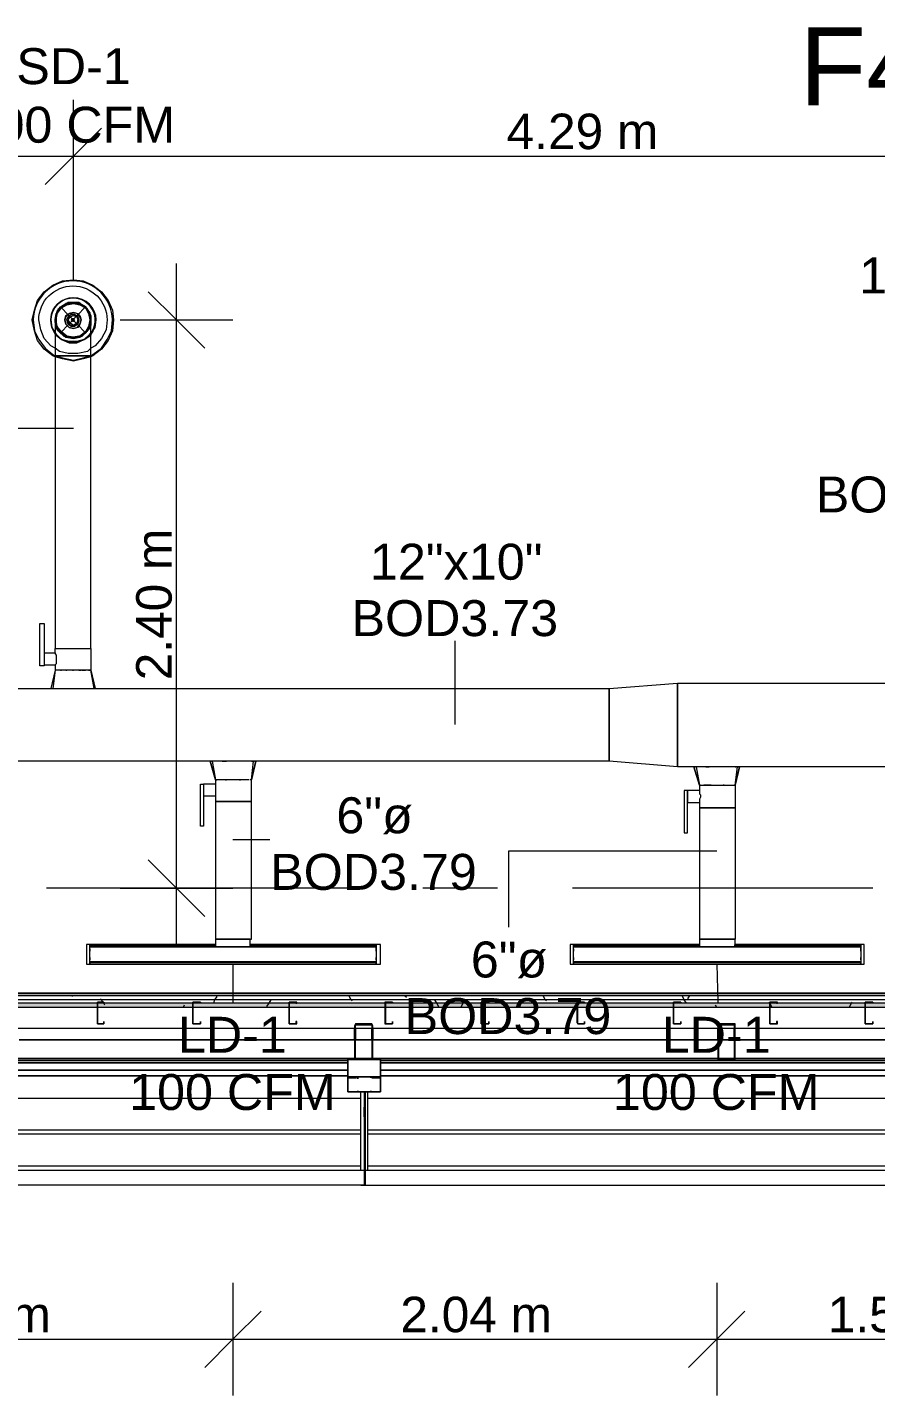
# Model space of a CAD drawing. Header units: metres. Extents: x -2 to 237, y -8 to 52.
# Drawn here: x 41.94 to 45.52, y 7.22 to 13 of the extents above; entities that cross this region are included whole.
import ezdxf

# ---------------------------------------------------------------- set-up
doc = ezdxf.new("R2010")
doc.units = ezdxf.units.M
doc.layers.add('HVAC - Ductos', color=5, linetype='Continuous', lineweight=0)
doc.layers.add('PDF2_Text', color=7, linetype='Continuous', lineweight=0)
doc.layers.add('PDF2_Geometry', color=7, linetype='Continuous', lineweight=0, true_color=0xaaaaaa)
doc.layers.add('PDF2_Solid Fills', color=7, linetype='Continuous', lineweight=0, true_color=0xffffff)
doc.styles.add('PDF Arial-BoldMT-Identity-H', font='arial.ttf')
doc.styles.add('PDF Helvetica', font='')
doc.styles.get('PDF Helvetica').set_extended_font_data('Helvetica')

msp = doc.modelspace()

# ---------------------------------------------------------------- hatches: boundary and pattern name
at = {"layer": 'PDF2_Solid Fills', "lineweight": 0, "transparency": 33554559}
h = msp.add_hatch(color=256, dxfattribs=at)
h.paths.add_polyline_path([(4.4889, 8.8563), (4.4889, 8.8747), (4.2965, 8.8747), (4.2965, 8.8563)])
h.paths.add_polyline_path([(51.1672, 8.8747), (51.1672, 8.8563), (54.0034, 8.8563), (54.0034, 8.8747)])
h.paths.add_polyline_path([(54.0079, 8.8747), (54.0079, 8.8563), (56.033, 8.8563), (56.033, 8.8747)])
h.paths.add_polyline_path([(56.0376, 8.8747), (56.0376, 8.8563), (56.4317, 8.8563), (56.4317, 8.8747)])
h.paths.add_polyline_path([(49.1376, 8.8747), (49.1376, 8.8563), (51.1627, 8.8563), (51.1627, 8.8747)])
h.paths.add_polyline_path([(48.3266, 8.8747), (48.3266, 8.8563), (49.133, 8.8563), (49.133, 8.8747)])
h.paths.add_polyline_path([(46.2969, 8.8747), (46.2969, 8.8563), (48.322, 8.8563), (48.322, 8.8747)])
h.paths.add_polyline_path([(44.2672, 8.8747), (44.2672, 8.8563), (46.2923, 8.8563), (46.2923, 8.8747)])
h.paths.add_polyline_path([(43.4563, 8.8747), (43.4563, 8.8563), (44.2627, 8.8563), (44.2627, 8.8747)])
h.paths.add_polyline_path([(41.4266, 8.8747), (41.4266, 8.8563), (43.4517, 8.8563), (43.4517, 8.8747)])
h.paths.add_polyline_path([(39.3969, 8.8747), (39.3969, 8.8563), (41.422, 8.8563), (41.422, 8.8747)])
h.paths.add_polyline_path([(38.5859, 8.8747), (38.5859, 8.8563), (39.3923, 8.8563), (39.3923, 8.8747)])
h.paths.add_polyline_path([(36.5562, 8.8747), (36.5562, 8.8563), (38.5813, 8.8563), (38.5813, 8.8747)])
h.paths.add_polyline_path([(33.7156, 8.8747), (33.7156, 8.8563), (36.5516, 8.8563), (36.5516, 8.8747)])
h.paths.add_polyline_path([(31.6859, 8.8747), (31.6859, 8.8563), (33.711, 8.8563), (33.711, 8.8747)])
h.paths.add_polyline_path([(28.8453, 8.8747), (28.8453, 8.8563), (31.6813, 8.8563), (31.6813, 8.8747)])
h.paths.add_polyline_path([(26.8155, 8.8747), (26.8155, 8.8563), (28.8407, 8.8563), (28.8407, 8.8747)])
h.paths.add_polyline_path([(26.0046, 8.8747), (26.0046, 8.8563), (26.8109, 8.8563), (26.8109, 8.8747)])
h.paths.add_polyline_path([(23.9749, 8.8747), (23.9749, 8.8563), (26, 8.8563), (26, 8.8747)])
h.paths.add_polyline_path([(21.9452, 8.8747), (21.9452, 8.8563), (23.9703, 8.8563), (23.9703, 8.8747)])
h.paths.add_polyline_path([(21.1343, 8.8747), (21.1343, 8.8563), (21.9406, 8.8563), (21.9406, 8.8747)])
h.paths.add_polyline_path([(19.1046, 8.8747), (19.1046, 8.8563), (21.1297, 8.8563), (21.1297, 8.8747)])
h.paths.add_polyline_path([(17.0748, 8.8747), (17.0748, 8.8563), (19.1, 8.8563), (19.1, 8.8747)])
h.paths.add_polyline_path([(16.2639, 8.8747), (16.2639, 8.8563), (17.0702, 8.8563), (17.0702, 8.8747)])
h.paths.add_polyline_path([(14.2342, 8.8747), (14.2342, 8.8563), (16.2593, 8.8563), (16.2593, 8.8747)])
h.paths.add_polyline_path([(11.3936, 8.8747), (11.3936, 8.8563), (14.2296, 8.8563), (14.2296, 8.8747)])
h.paths.add_polyline_path([(9.3639, 8.8747), (9.3639, 8.8563), (11.389, 8.8563), (11.389, 8.8747)])
h.paths.add_polyline_path([(6.5232, 8.8747), (6.5232, 8.8563), (9.3593, 8.8563), (9.3593, 8.8747)])
h.paths.add_polyline_path([(4.4935, 8.8747), (4.4935, 8.8563), (6.5186, 8.8563), (6.5186, 8.8747)])
h = msp.add_hatch(color=256, dxfattribs=at)
h.paths.add_polyline_path([(43.4013, 8.7785), (43.3967, 8.7785), (43.3967, 8.641), (43.4013, 8.7779)])
h.paths.add_polyline_path([(43.3967, 8.641), (43.328, 8.641), (43.3967, 8.6365)])
h.paths.add_polyline_path([(43.328, 8.7785), (43.3234, 8.7785), (43.3234, 8.6456)])
h.paths.add_polyline_path([(43.3921, 8.7831), (43.3921, 8.7876), (43.3326, 8.7876)])
h.paths.add_polyline_path([(43.3967, 8.7876), (43.4013, 8.7831), (43.4013, 8.7876)])
h = msp.add_hatch(color=256, dxfattribs=at)
h.paths.add_polyline_path([(44.927, 8.7876), (44.9316, 8.7831), (44.9316, 8.7876)])
h.paths.add_polyline_path([(44.9316, 8.7785), (44.927, 8.7785), (44.927, 8.641), (44.8629, 8.641), (44.8629, 8.7785), (44.8583, 8.7785), (44.8583, 8.6365), (44.9316, 8.6365)])
h.paths.add_polyline_path([(44.8629, 8.7831), (44.8629, 8.7876), (44.8583, 8.7876)])
h.paths.add_polyline_path([(44.9224, 8.7831), (44.9224, 8.7876), (44.8674, 8.7876)])

# ---------------------------------------------------------------- linework, layer by layer
at = {"layer": 'HVAC - Ductos', "lineweight": 0}
for points in [[(42.1368, 12.2148), (42.1368, 12.453), (42.1368, 12.6912)], [(42.2558, 12.5721), (42.1368, 12.453), (42.0176, 12.3338)], [(37.184, 12.453), (42.1368, 12.453), (46.668, 12.453)], [(42.1368, 11.9307), (42.1368, 12.4851)], [(42.572, 9.1221), (42.572, 11.9994)], [(42.0589, 11.6053), (42.0497, 11.6099), (42.013, 11.6374), (41.9855, 11.6741), (41.9718, 11.7154), (41.9627, 11.7612), (41.9718, 11.8024), (41.9855, 11.8436), (42.013, 11.8802), (42.0497, 11.9078), (42.0909, 11.9261), (42.1368, 11.9307), (42.178, 11.9261), (42.2192, 11.9078), (42.2558, 11.8802), (42.2834, 11.8436), (42.3017, 11.8024), (42.3063, 11.7612), (42.3017, 11.7154), (42.2834, 11.6741), (42.2558, 11.6374), (42.2192, 11.6099), (42.21, 11.6053)], [(42.4529, 11.8802), (42.572, 11.7612), (42.6912, 11.642)], [(42.0818, 11.8116), (42.1047, 11.8299), (42.1368, 11.8345), (42.1138, 11.8345), (42.0955, 11.8253), (42.0818, 11.8116), (42.0726, 11.7978), (42.0634, 11.7794), (42.0634, 11.7612), (42.0634, 11.7428), (42.0726, 11.7245), (42.0818, 11.7062), (42.068, 11.7199), (42.0634, 11.7382), (42.0589, 11.752), (42.0589, 11.7612), (42.0634, 11.7794), (42.068, 11.7978), (42.0818, 11.8116), (42.0634, 11.7886)], [(42.0818, 11.7062), (42.0634, 11.7291), (42.0589, 11.7612), (42.0634, 11.7886), (42.068, 11.7932), (42.0818, 11.8116), (42.1001, 11.8253), (42.1184, 11.8299), (42.1368, 11.8345), (42.1551, 11.8299), (42.1734, 11.8253), (42.1872, 11.8116), (42.2009, 11.7978), (42.2054, 11.7794), (42.21, 11.7612), (42.2054, 11.7428), (42.2009, 11.7245), (42.1872, 11.7062)], [(42.068, 11.7932), (42.0634, 11.7886), (42.0634, 11.784), (42.0634, 11.7886), (42.068, 11.7932), (42.068, 11.7978), (42.0818, 11.8161), (42.0955, 11.8253), (42.1047, 11.8299), (42.1092, 11.8299), (42.1047, 11.8299)], [(42.068, 11.7886), (42.0818, 11.8116), (42.1047, 11.8253)], [(42.0818, 11.8161), (42.1047, 11.8299), (42.1092, 11.8299), (42.1368, 11.8345), (42.1596, 11.8299), (42.1368, 11.8345), (42.1092, 11.8299)], [(42.1047, 11.8299), (42.1047, 11.8299)], [(42.1092, 11.8299), (42.1138, 11.8345), (42.1368, 11.8345), (42.1551, 11.8345), (42.1642, 11.8299), (42.1734, 11.8253), (42.1872, 11.8161), (42.2009, 11.7978), (42.2054, 11.7932), (42.2054, 11.7886), (42.2054, 11.784), (42.2054, 11.7886), (42.2054, 11.7932)], [(42.1642, 11.8299), (42.1368, 11.8345), (42.1551, 11.8345), (42.1734, 11.8253), (42.1872, 11.8116), (42.2009, 11.7978), (42.21, 11.7794), (42.21, 11.7612), (42.21, 11.752), (42.21, 11.7382), (42.2009, 11.7199), (42.1872, 11.7062), (42.1642, 11.6924)], [(42.1872, 11.8161), (42.1642, 11.8299), (42.1872, 11.8116), (42.2054, 11.7886), (42.2054, 11.7932), (42.1918, 11.8116)], [(42.1642, 11.8299), (42.1642, 11.8299)], [(42.1642, 11.8299), (42.1642, 11.8299)], [(42.1642, 11.8253), (42.1872, 11.8116), (42.2009, 11.7886)], [(42.1734, 11.8253), (42.1734, 11.8253)], [(42.0634, 11.7886), (42.0634, 11.7794), (42.0589, 11.7612), (42.0589, 11.752)], [(42.1092, 11.6878), (42.1047, 11.6878), (42.1047, 11.6924), (42.0818, 11.7062), (42.0955, 11.6924), (42.1138, 11.6878), (42.1368, 11.6832), (42.1551, 11.6878), (42.1734, 11.6924), (42.1872, 11.7062), (42.1734, 11.697), (42.1551, 11.6878), (42.1368, 11.6878), (42.1184, 11.6878), (42.1001, 11.697), (42.0818, 11.7062), (42.1047, 11.6878), (42.1368, 11.6832), (42.1642, 11.6878), (42.1872, 11.7062), (42.1642, 11.6878), (42.1368, 11.6832), (42.1047, 11.6878), (42.0818, 11.7062), (42.0634, 11.7291), (42.0589, 11.7612), (42.0634, 11.784)], [(42.0589, 11.7612), (42.0589, 11.7612)], [(42.0589, 11.7566), (42.0589, 11.752), (42.0589, 11.7336), (42.0589, 11.7062), (42.0589, 11.6696), (42.0589, 11.6283), (42.0589, 11.6099), (42.0634, 11.6099), (42.068, 11.6099), (42.0818, 11.6099), (42.0955, 11.6099), (42.1138, 11.6099), (42.1368, 11.6099), (42.1551, 11.6099), (42.1734, 11.6099), (42.1872, 11.6099), (42.2009, 11.6099), (42.21, 11.6099), (42.21, 11.6512), (42.21, 11.6924), (42.21, 11.7245), (42.21, 11.7474), (42.21, 11.7566)], [(42.068, 11.7336), (42.0634, 11.7612), (42.068, 11.784)], [(42.2054, 11.7886), (42.21, 11.7612), (42.2054, 11.784), (42.21, 11.7612), (42.2054, 11.7336), (42.2054, 11.7291), (42.1872, 11.7062), (42.2054, 11.7291)], [(42.21, 11.752), (42.21, 11.7612), (42.21, 11.7794), (42.2054, 11.7886)], [(42.2054, 11.7886), (42.2054, 11.7886)], [(42.21, 11.7612), (42.2054, 11.7291), (42.21, 11.7612)], [(42.3338, 11.7612), (42.572, 11.7612), (42.8102, 11.7612)], [(42.0818, 11.7108), (42.068, 11.7291), (42.0634, 11.7291), (42.0634, 11.7336)], [(42.1596, 11.6924), (42.1368, 11.6878), (42.1092, 11.6924)], [(42.1688, 11.6924), (42.1642, 11.6878), (42.1596, 11.6878)], [(42.2009, 11.7291), (42.1872, 11.7108)], [(42.2054, 11.7291), (42.2054, 11.7291)], [(42.21, 11.642), (42.1963, 11.6283), (42.1551, 11.6191), (42.1138, 11.6191), (42.0772, 11.6283), (42.0589, 11.642)], [(42.0589, 11.6099), (42.0909, 11.6008), (42.1368, 11.5916), (42.178, 11.6008), (42.21, 11.6099)], [(42.21, 11.6099), (42.2009, 11.6099), (42.1872, 11.6099), (42.1734, 11.6099), (42.1551, 11.6099), (42.1368, 11.6099), (42.1138, 11.6099), (42.0955, 11.6099), (42.0818, 11.6099), (42.068, 11.6099), (42.0634, 11.6099), (42.0589, 11.6099)], [(42.21, 11.6053), (42.178, 11.5962), (42.1368, 11.587), (42.0909, 11.5962), (42.0589, 11.6053)], [(42.1368, 11.303), (41.7748, 11.303)], [(42.013, 10.35), (42.013, 10.3454), (42.013, 10.3408), (42.013, 10.3317), (42.013, 10.3271), (42.013, 10.3225), (42.013, 10.3133), (42.013, 10.3087), (42.013, 10.3042), (42.0589, 10.3042), (42.0589, 10.2813), (42.0497, 10.2034)], [(42.0589, 10.3545), (42.0589, 10.35), (42.0634, 10.3454), (42.0634, 10.3408), (42.0634, 10.3317), (42.0634, 10.3225), (42.0634, 10.3133), (42.0634, 10.3087), (42.0589, 10.3042)], [(43.7495, 10.0522), (43.7495, 10.4049)], [(42.0589, 10.2813), (42.0406, 10.2034), (42.0452, 10.2034), (42.0497, 10.2034), (42.0589, 10.2034)], [(42.0634, 10.2813), (42.0634, 10.2813)], [(42.0818, 10.2813), (42.0863, 10.2813)], [(42.1322, 10.2813), (42.1368, 10.2813)], [(42.1734, 10.2813), (42.1872, 10.2813)], [(42.2009, 10.2813), (42.2054, 10.2813)], [(42.2284, 10.2034), (42.21, 10.2813), (42.2284, 10.2034)], [(42.21, 10.2813), (42.21, 10.2813)], [(42.2238, 10.2034), (42.21, 10.2813)], [(42.0634, 10.2034), (42.0818, 10.2034), (42.0863, 10.2034), (42.0909, 10.2034), (42.1001, 10.2034), (42.1138, 10.2034), (42.1184, 10.2034), (42.123, 10.2034), (42.1459, 10.2034), (42.1505, 10.2034), (42.1551, 10.2034), (42.1688, 10.2034), (42.178, 10.2034), (42.1826, 10.2034), (42.1872, 10.2034), (42.2054, 10.2034)], [(42.21, 10.2034), (42.2192, 10.2034), (42.2238, 10.2034), (42.2284, 10.2034)], [(42.2284, 10.2034), (42.2284, 10.2034)], [(42.2284, 10.2034), (42.2284, 10.2034)], [(44.4001, 10.2034), (44.6887, 10.2263)], [(44.4001, 9.8964), (44.4001, 10.2034)], [(44.6887, 10.2263), (44.6887, 9.8735)], [(42.714, 9.8964), (42.737, 9.8185), (42.714, 9.8964)], [(42.737, 9.8964), (42.7278, 9.8964), (42.7232, 9.8964), (42.737, 9.8185), (42.7416, 9.8185), (42.737, 9.8185)], [(42.7598, 9.8964), (42.7553, 9.8964), (42.7416, 9.8964)], [(42.7644, 9.8964), (42.769, 9.8964), (42.7828, 9.8964)], [(42.824, 9.8964), (42.8011, 9.8964), (42.7965, 9.8964), (42.792, 9.8964), (42.7782, 9.8964), (42.769, 9.8964)], [(42.8881, 9.8185), (42.8973, 9.8964), (42.8836, 9.8964), (42.8653, 9.8964), (42.8607, 9.8964), (42.8561, 9.8964), (42.8423, 9.8964), (42.8332, 9.8964), (42.8286, 9.8964)], [(42.8881, 9.8964), (42.8927, 9.8964)], [(44.6887, 9.8735), (44.4001, 9.8964)], [(44.7667, 9.8735), (44.7804, 9.7956), (44.7804, 9.7727), (44.73, 9.7727), (44.7163, 9.7727), (44.7163, 9.594), (44.73, 9.594), (44.73, 9.7727), (44.73, 9.7681), (44.73, 9.7589), (44.73, 9.7543), (44.73, 9.7498), (44.73, 9.7407), (44.73, 9.7361), (44.73, 9.7315), (44.73, 9.7269), (44.73, 9.7223), (44.7804, 9.7223), (44.7804, 9.6994), (44.7896, 9.6994), (44.7987, 9.6994), (44.8171, 9.6994), (44.8353, 9.6994), (44.8537, 9.6994), (44.8766, 9.6994), (44.895, 9.6994), (44.9087, 9.6994), (44.9224, 9.6994), (44.927, 9.6994), (44.9316, 9.6994), (44.9316, 9.145), (44.927, 9.145), (44.9178, 9.145), (44.9087, 9.145), (44.8904, 9.145), (44.872, 9.145), (44.8537, 9.145), (44.8353, 9.145), (44.8171, 9.145), (44.8033, 9.145), (44.7896, 9.145), (44.785, 9.145), (44.7804, 9.145), (44.7804, 9.1129), (44.785, 9.1129), (44.7896, 9.1129), (44.8033, 9.1129), (44.8171, 9.1129), (44.8353, 9.1129), (44.8537, 9.1129), (44.872, 9.1129), (44.8904, 9.1129), (44.9087, 9.1129), (44.9178, 9.1129), (44.927, 9.1129), (44.9316, 9.1129), (44.9316, 9.145), (44.927, 9.145)], [(44.7804, 9.8735), (44.7712, 9.8735), (44.7667, 9.8735), (44.7621, 9.8735), (44.7575, 9.8735), (44.7621, 9.8735)], [(44.7575, 9.8735), (44.7804, 9.7956), (44.7575, 9.8735)], [(44.8033, 9.8735), (44.7987, 9.8735), (44.785, 9.8735)], [(44.8079, 9.8735), (44.8125, 9.8735), (44.8216, 9.8735)], [(44.8674, 9.8735), (44.8445, 9.8735), (44.8399, 9.8735), (44.8353, 9.8735), (44.8216, 9.8735), (44.8125, 9.8735)], [(44.927, 9.8735), (44.9087, 9.8735), (44.9041, 9.8735), (44.8996, 9.8735), (44.8904, 9.8735), (44.8766, 9.8735), (44.872, 9.8735)], [(44.9316, 9.7956), (44.9408, 9.8735), (44.9316, 9.8735), (44.9362, 9.8735)], [(42.879, 9.8185), (42.8653, 9.8185), (42.8469, 9.8185), (42.8286, 9.8185), (42.8102, 9.8185), (42.792, 9.8185), (42.7736, 9.8185), (42.7553, 9.8185), (42.7461, 9.8185), (42.7416, 9.8185), (42.737, 9.8185), (42.737, 9.8002), (42.6866, 9.8002), (42.6866, 9.7956), (42.6866, 9.791), (42.6866, 9.7865), (42.6866, 9.7819), (42.6866, 9.7727), (42.6866, 9.7681), (42.6866, 9.7589), (42.6866, 9.7543), (42.6866, 9.7498), (42.737, 9.7498), (42.737, 9.7269), (42.7461, 9.7269), (42.7553, 9.7269), (42.7736, 9.7269), (42.792, 9.7269), (42.8102, 9.7269), (42.8286, 9.7269), (42.8469, 9.7269), (42.8653, 9.7269), (42.879, 9.7269), (42.8836, 9.7269), (42.8881, 9.7269), (42.8881, 9.8185), (42.8836, 9.8185)], [(42.737, 9.8002), (42.737, 9.7956), (42.737, 9.791), (42.737, 9.7865), (42.737, 9.7773), (42.737, 9.7681), (42.737, 9.7589), (42.737, 9.7543), (42.737, 9.7498)], [(44.7804, 9.7956), (44.785, 9.7956), (44.7804, 9.7956), (44.785, 9.7956), (44.7896, 9.7956), (44.7987, 9.7956), (44.8171, 9.7956), (44.8353, 9.7956), (44.8537, 9.7956), (44.8766, 9.7956), (44.895, 9.7956), (44.9087, 9.7956), (44.9224, 9.7956), (44.927, 9.7956), (44.9316, 9.7956), (44.9316, 9.6994), (44.927, 9.6994), (44.9224, 9.6994), (44.9087, 9.6994), (44.895, 9.6994), (44.8766, 9.6994), (44.8537, 9.6994), (44.8353, 9.6994), (44.8171, 9.6994), (44.7987, 9.6994), (44.7896, 9.6994), (44.7804, 9.6994), (44.7804, 9.145), (44.7896, 9.145), (44.7987, 9.145), (44.8171, 9.145), (44.8353, 9.145), (44.8537, 9.145), (44.8766, 9.145), (44.895, 9.145), (44.9087, 9.145), (44.9224, 9.145), (44.927, 9.145), (44.9316, 9.145)], [(44.7804, 9.7727), (44.7804, 9.7681), (44.7804, 9.7589), (44.785, 9.7543), (44.785, 9.7452), (44.7804, 9.7361), (44.7804, 9.7269), (44.7804, 9.7223)], [(42.8102, 9.5665), (42.9661, 9.5665)], [(44.8537, 9.5161), (43.974, 9.5161), (43.974, 9.1954)], [(42.4529, 9.4794), (42.572, 9.3604), (42.6912, 9.2412)], [(42.3338, 9.3604), (42.572, 9.3604), (42.8102, 9.3604)], [(42.8836, 9.145), (42.8881, 9.145)], [(42.2054, 9.0992), (42.2054, 9.1221), (42.2054, 9.1175), (42.737, 9.1175)], [(42.737, 9.1221), (42.2054, 9.1221)], [(43.4151, 9.0992), (43.4151, 9.1221), (43.4151, 9.1175), (42.8836, 9.1175)], [(43.4151, 9.1221), (42.8836, 9.1221)], [(44.2489, 9.0992), (44.2489, 9.1221), (44.2489, 9.1175), (44.7804, 9.1175)], [(44.7804, 9.1221), (44.2489, 9.1221)], [(45.4631, 9.0992), (45.4631, 9.1221), (45.4631, 9.1175), (44.927, 9.1175)], [(45.4631, 9.1221), (44.9316, 9.1221)], [(43.4151, 9.0625), (43.4151, 9.0396), (43.4151, 9.0442), (42.2054, 9.0442), (42.2054, 9.0396), (42.2054, 9.0625)], [(42.2054, 9.0396), (43.4151, 9.0396)], [(42.8102, 9.0396), (42.8102, 8.8792)], [(45.4631, 9.0625), (45.4631, 9.0396), (45.4631, 9.0442), (44.2489, 9.0442), (44.2489, 9.0396), (44.2489, 9.0625)], [(44.2489, 9.0396), (45.4631, 9.0396)], [(44.8537, 9.0396), (44.8583, 8.8792)]]:
    msp.add_lwpolyline(points, dxfattribs=at)
for points in [[(42.013, 10.3545), (42.0589, 10.3545), (42.0589, 10.3729), (42.0634, 10.3729), (42.068, 10.3729), (42.0818, 10.3729), (42.0955, 10.3729), (42.1138, 10.3729), (42.1368, 10.3729), (42.1551, 10.3729), (42.1734, 10.3729), (42.1872, 10.3729), (42.2009, 10.3729), (42.21, 10.3729), (42.21, 11.6099), (42.2192, 11.6145), (42.2558, 11.642), (42.2788, 11.6787), (42.2971, 11.7154), (42.3017, 11.7612, 0.986375), (41.9672, 11.7612), (41.9718, 11.7154), (41.9901, 11.6787), (42.0176, 11.642), (42.0497, 11.6145), (42.0589, 11.6099), (42.0589, 10.3729), (42.0634, 10.3729), (42.068, 10.3729), (42.0818, 10.3729), (42.0955, 10.3729), (42.1138, 10.3729), (42.1368, 10.3729), (42.1551, 10.3729), (42.1734, 10.3729), (42.1872, 10.3729), (42.2009, 10.3729), (42.21, 10.3729), (42.21, 10.2813), (42.2054, 10.2813), (42.2009, 10.2813), (42.1872, 10.2813), (42.1734, 10.2813), (42.1551, 10.2813), (42.1368, 10.2813), (42.1138, 10.2813), (42.0955, 10.2813), (42.0818, 10.2813), (42.068, 10.2813), (42.0634, 10.2813), (42.0589, 10.2813), (42.0406, 10.2034), (42.0452, 10.2034)], [(42.0589, 11.642), (42.0406, 11.6512), (42.013, 11.6832), (41.9993, 11.7199), (41.9901, 11.7612, -0.994113), (42.2788, 11.7612), (42.2742, 11.7199), (42.2558, 11.6832), (42.2284, 11.6512), (42.21, 11.642)]]:
    msp.add_lwpolyline(points, format="xyb", dxfattribs=at)
msp.add_lwpolyline([(42.21, 11.7016), (42.2284, 11.7291), (42.233, 11.7612, 0.97067), (42.0406, 11.7612), (42.0452, 11.7291), (42.0589, 11.7062, -1.368423), (42.2284, 11.7612), (42.2238, 11.7291), (42.2146, 11.7108, 1.315273), (42.0406, 11.7612, -1.384382)], format="xyb", close=True, dxfattribs=at)
for points in [[(42.2009, 11.7336), (42.1872, 11.7108), (42.1642, 11.6924), (42.1368, 11.6878), (42.1092, 11.6924), (42.0863, 11.7108), (42.068, 11.7336), (42.0634, 11.7612), (42.068, 11.7886), (42.0863, 11.8116), (42.1092, 11.8253), (42.1368, 11.8299), (42.1642, 11.8253), (42.1872, 11.8116), (42.2009, 11.7886), (42.2054, 11.7612)], [(42.1642, 11.8299), (42.1596, 11.8299)], [(42.0406, 11.7612), (42.0452, 11.7291), (42.0589, 11.7016), (42.0452, 11.7291)], [(42.1047, 11.7749), (42.1001, 11.7612), (42.1047, 11.7794), (42.1184, 11.7886), (42.1368, 11.7932), (42.1551, 11.7886), (42.1642, 11.7794), (42.1688, 11.7612), (42.1642, 11.7749), (42.1505, 11.7886), (42.1368, 11.7932), (42.1184, 11.7886)], [(42.1642, 11.7428), (42.1688, 11.7612), (42.1642, 11.7428), (42.1551, 11.7291), (42.1368, 11.7245), (42.1184, 11.7291), (42.1047, 11.7428), (42.1001, 11.7612), (42.1047, 11.7428), (42.1184, 11.7291), (42.1368, 11.7245), (42.1505, 11.7291)], [(42.1138, 11.7749), (42.1092, 11.7612), (42.1138, 11.7749), (42.1276, 11.784), (42.1414, 11.784), (42.1551, 11.7749), (42.1596, 11.7612), (42.1551, 11.7749), (42.1414, 11.784), (42.1276, 11.784)], [(42.1551, 11.7474), (42.1596, 11.7612), (42.1551, 11.7428), (42.1414, 11.7336), (42.1276, 11.7336), (42.1138, 11.7428), (42.1092, 11.7612), (42.1138, 11.7474), (42.1276, 11.7382), (42.1414, 11.7382)], [(42.1505, 11.7474), (42.1368, 11.7382), (42.123, 11.7474), (42.1138, 11.7612), (42.123, 11.7749), (42.1368, 11.7794), (42.1505, 11.7749), (42.1551, 11.7612)], [(42.1368, 11.7566), (42.1414, 11.7612), (42.1368, 11.7566), (42.1322, 11.7566), (42.1276, 11.7612), (42.1322, 11.7658), (42.1368, 11.7658), (42.1414, 11.7612), (42.1368, 11.7658), (42.1322, 11.7658), (42.1322, 11.7612), (42.1322, 11.7566)], [(42.0634, 11.7016), (42.0863, 11.6787), (42.1184, 11.6696), (42.1505, 11.6696), (42.1826, 11.6787), (42.2054, 11.7016), (42.2146, 11.7108), (42.2054, 11.7016), (42.1826, 11.6787), (42.1505, 11.6696), (42.1184, 11.6696), (42.0863, 11.6787), (42.0634, 11.7016), (42.0589, 11.7062)], [(42.21, 11.697), (42.1826, 11.6787), (42.1505, 11.665), (42.1184, 11.665), (42.0863, 11.6787), (42.0634, 11.697), (42.0589, 11.7016), (42.0634, 11.697), (42.0863, 11.6787), (42.1184, 11.665), (42.1505, 11.665), (42.1826, 11.6787), (42.21, 11.697), (42.21, 11.7016)], [(41.9947, 10.4783), (42.013, 10.4783), (42.013, 10.2996), (41.9947, 10.2996)], [(46.9521, 9.8735), (46.9521, 10.3821), (46.8009, 10.2263), (46.8009, 9.8735), (44.6887, 9.8735), (44.6887, 10.2263), (46.8009, 10.2263), (46.8009, 9.8735)], [(42.1092, 10.2813), (42.1047, 10.2813)], [(42.1688, 10.2813), (42.1642, 10.2813), (42.1596, 10.2813), (42.1642, 10.2813)], [(44.4001, 9.8964), (41.8023, 9.8964), (41.8023, 10.2034), (44.4001, 10.2034)], [(42.7186, 9.8964), (42.714, 9.8964)], [(42.9065, 9.8964), (42.8881, 9.8185), (42.9065, 9.8964), (42.9019, 9.8964)], [(44.9499, 9.8735), (44.9316, 9.7956), (44.9499, 9.8735), (44.9454, 9.8735)], [(42.6866, 9.6215), (42.6728, 9.6215), (42.6728, 9.8002), (42.6866, 9.8002)], [(42.7782, 9.8185), (42.7828, 9.8185)], [(42.8378, 9.8185), (42.8423, 9.8185)], [(44.7987, 9.7956), (44.8262, 9.7956), (44.8308, 9.7956), (44.8262, 9.7956)], [(44.8812, 9.7956), (44.8858, 9.7956)], [(42.8102, 9.1129), (42.8286, 9.1129), (42.8469, 9.1129), (42.8653, 9.1129), (42.8744, 9.1129), (42.8836, 9.1129), (42.8836, 9.145), (42.8744, 9.145), (42.8653, 9.145), (42.8469, 9.145), (42.8286, 9.145), (42.8102, 9.145), (42.792, 9.145), (42.7736, 9.145), (42.7598, 9.145), (42.7461, 9.145), (42.737, 9.145), (42.7461, 9.145), (42.7553, 9.145), (42.7736, 9.145), (42.792, 9.145), (42.8102, 9.145), (42.8286, 9.145), (42.8469, 9.145), (42.8653, 9.145), (42.879, 9.145), (42.8836, 9.145), (42.8881, 9.145), (42.8881, 9.7269), (42.8836, 9.7269), (42.879, 9.7269), (42.8653, 9.7269), (42.8469, 9.7269), (42.8286, 9.7269), (42.8102, 9.7269), (42.792, 9.7269), (42.7736, 9.7269), (42.7553, 9.7269), (42.7461, 9.7269), (42.737, 9.7269), (42.737, 9.145), (42.737, 9.1129), (42.7461, 9.1129), (42.7598, 9.1129), (42.7736, 9.1129), (42.792, 9.1129)], [(42.1918, 9.0396), (42.2054, 9.0396), (42.2054, 9.1221), (42.1918, 9.1221)], [(42.2054, 9.1129), (43.4151, 9.1129), (42.2054, 9.1129), (43.4151, 9.1129), (43.4151, 9.0488), (42.2054, 9.0488)], [(42.2054, 9.1038), (42.2054, 9.0992), (42.2054, 9.0946), (42.2054, 9.0992)], [(43.4334, 9.0396), (43.4334, 9.1221), (43.4151, 9.1221), (43.4151, 9.0396)], [(43.4151, 9.0946), (43.4151, 9.0992), (43.4151, 9.1038), (43.4151, 9.0992)], [(44.2352, 9.0396), (44.2489, 9.0396), (44.2489, 9.1221), (44.2352, 9.1221)], [(44.2489, 9.1129), (45.4631, 9.1129), (44.2489, 9.1129), (45.4631, 9.1129), (45.4631, 9.0488), (44.2489, 9.0488)], [(44.2489, 9.1038), (44.2489, 9.0992), (44.2489, 9.0946), (44.2489, 9.0992)], [(45.4768, 9.0396), (45.4768, 9.1221), (45.4631, 9.1221), (45.4631, 9.0396)], [(45.4631, 9.0946), (45.4631, 9.0992), (45.4631, 9.1038), (45.4631, 9.0992)], [(42.2054, 9.0671), (42.2054, 9.0625), (42.2054, 9.058), (42.2054, 9.0625)], [(43.4151, 9.058), (43.4151, 9.0625), (43.4151, 9.0671), (43.4151, 9.0625)], [(44.2489, 9.0671), (44.2489, 9.0625), (44.2489, 9.058), (44.2489, 9.0625)], [(45.4631, 9.058), (45.4631, 9.0625), (45.4631, 9.0671), (45.4631, 9.0625)]]:
    msp.add_lwpolyline(points, close=True, dxfattribs=at)
at = {"layer": 'HVAC - Ductos', "color": 252, "lineweight": 0, "true_color": 0x939598}
for points in [[(42.8102, 7.6926), (42.8102, 7.4543), (42.8102, 7.2161)], [(44.8537, 7.6926), (44.8537, 7.4543), (44.8537, 7.2161)], [(42.9294, 7.5735), (42.8102, 7.4543), (42.6912, 7.3352)], [(44.9728, 7.5735), (44.8537, 7.4543), (44.7345, 7.3352)], [(23.6404, 7.4543), (26.6002, 7.4543), (28.8132, 7.4543), (31.3651, 7.4543), (33.4132, 7.4543), (35.4612, 7.4543), (37.216, 7.4543), (38.8013, 7.4543), (40.6202, 7.4543), (42.8102, 7.4543), (44.8537, 7.4543), (46.4298, 7.4543), (47.7402, 7.4543), (49.9394, 7.4543), (52.134, 7.4543), (54.3287, 7.4543), (55.8635, 7.4543)]]:
    msp.add_lwpolyline(points, dxfattribs=at)
at = {"layer": 'PDF2_Geometry', "color": 8, "lineweight": 0, "true_color": 0x808080}
msp.add_lwpolyline([(42.1963, 11.807), (42.1596, 11.8345), (42.1138, 11.8345), (42.0726, 11.807), (42.0589, 11.7612), (42.0726, 11.7154), (42.1138, 11.6878), (42.1596, 11.6878), (42.1963, 11.7154), (42.21, 11.7612)], close=True, dxfattribs=at)
for points in [[(42.0818, 11.8161), (42.1872, 11.7062)], [(42.1872, 11.8161), (42.0818, 11.7062)]]:
    msp.add_lwpolyline(points, dxfattribs=at)
at = {"layer": 'PDF2_Geometry', "lineweight": 0}
for points in [[(43.2914, 9.3604), (42.0222, 9.3604)], [(43.9282, 9.3604), (43.6121, 9.3604)], [(45.5134, 9.3604), (44.2444, 9.3604)], [(56.4317, 8.9068), (4.2965, 8.9068)], [(37.3351, 8.9068), (46.3245, 8.9068)], [(46.3245, 8.9068), (37.3351, 8.9068)], [(37.3351, 8.9068), (46.3245, 8.9068)], [(46.3245, 8.9068), (37.3351, 8.9068)], [(37.3351, 8.9068), (46.3245, 8.9068)], [(56.4317, 8.8884), (4.2965, 8.8884)], [(43.4517, 8.8747), (43.0485, 8.8747), (42.6407, 8.8747), (42.2376, 8.8747), (41.8298, 8.8747), (41.4266, 8.8747)], [(43.4517, 8.8563), (43.0485, 8.8563), (42.6407, 8.8563), (42.2376, 8.8563), (41.8298, 8.8563), (41.4266, 8.8563)], [(44.2627, 8.8747), (43.8594, 8.8747), (43.4563, 8.8747)], [(46.2923, 8.8563), (45.8892, 8.8563), (45.4814, 8.8563), (45.0782, 8.8563), (44.6705, 8.8563), (44.2672, 8.8563), (43.8594, 8.8563), (43.4563, 8.8563)], [(46.2923, 8.8747), (45.8892, 8.8747), (45.4814, 8.8747), (45.0782, 8.8747), (44.6705, 8.8747), (44.2672, 8.8747)], [(43.3692, 8.7831), (43.3738, 8.7876)], [(44.8766, 8.7831), (44.8812, 8.7876)], [(4.2965, 8.7693), (56.4317, 8.7693)], [(43.3234, 8.7189), (43.3234, 8.7693)], [(43.3234, 8.7372), (43.328, 8.7418)], [(43.328, 8.7693), (43.328, 8.7189)], [(43.3967, 8.7189), (43.3967, 8.7693)], [(43.4013, 8.7693), (43.4013, 8.7189)], [(44.8583, 8.7647), (44.8629, 8.7693), (44.8629, 8.7189)], [(44.8583, 8.7189), (44.8583, 8.7693)], [(44.927, 8.7143), (44.9316, 8.7189), (44.9316, 8.7693)], [(44.927, 8.7189), (44.927, 8.7693)], [(43.3967, 8.6868), (43.4013, 8.6914)], [(43.3692, 8.499), (43.3646, 8.499), (43.3784, 8.499), (43.3921, 8.499), (43.383, 8.499), (43.3921, 8.499), (43.3372, 8.499), (43.3372, 8.5036), (43.3372, 8.499), (43.3509, 8.499), (43.3372, 8.499), (43.3372, 8.5036), (43.3372, 8.499), (43.3326, 8.499), (43.3372, 8.499), (43.2959, 8.499), (43.2959, 8.5036), (43.2959, 8.554), (43.2959, 8.5585), (43.2959, 8.5631), (43.2959, 8.6319), (43.2959, 8.6365), (43.328, 8.6365), (43.2959, 8.6365), (43.2959, 8.6319), (43.2959, 8.5631), (43.2959, 8.5585), (43.2959, 8.554), (43.2959, 8.5036), (43.2959, 8.499), (43.3372, 8.499), (43.3921, 8.499), (43.383, 8.499), (43.3921, 8.499), (43.3784, 8.499), (43.3646, 8.499), (43.3692, 8.499), (43.3692, 8.1691), (43.3692, 8.1507), (43.3692, 8.137), (43.3692, 8.1233), (43.3692, 8.1141), (43.3692, 8.1049), (40.2949, 8.1049)], [(43.3418, 8.6365), (43.3463, 8.641)], [(43.3967, 8.6365), (43.3967, 8.6365)], [(43.3967, 8.6365), (43.3967, 8.6365)], [(44.8583, 8.641), (44.8629, 8.6456)], [(43.2959, 8.5631), (43.2959, 8.5631)], [(43.2959, 8.5631), (43.2959, 8.5631)], [(43.2959, 8.5585), (43.2959, 8.5585)], [(43.2959, 8.5585), (43.2959, 8.5585)], [(43.3372, 8.554), (43.3372, 8.5585), (43.3372, 8.5631)], [(43.3372, 8.554), (43.3372, 8.5585), (43.3372, 8.5631)], [(43.3372, 8.5631), (43.3372, 8.5585), (43.3372, 8.554)], [(43.3372, 8.5631), (43.3372, 8.5585), (43.3372, 8.554)], [(43.3921, 8.5585), (43.3921, 8.5631)], [(43.3921, 8.5585), (43.3921, 8.5631)], [(43.3921, 8.5585), (43.3921, 8.5631)], [(43.3921, 8.5585), (43.3921, 8.5631)], [(43.4334, 8.5631), (43.4334, 8.5631)], [(43.4334, 8.5631), (43.4334, 8.5631)], [(43.4334, 8.5585), (43.4334, 8.5585)], [(43.4334, 8.5585), (43.4334, 8.5585)], [(44.8583, 8.5677), (44.9316, 8.5677)], [(40.3132, 8.499), (40.3132, 8.1691), (43.3509, 8.1691), (43.3509, 8.499)], [(43.3463, 8.499), (43.3372, 8.499), (43.3463, 8.499)], [(43.3463, 8.499), (43.3372, 8.499), (43.3463, 8.499)], [(43.3509, 8.499), (43.3509, 8.499)], [(43.3509, 8.499), (43.3509, 8.499)], [(43.3646, 8.499), (43.3646, 8.1691)], [(43.3784, 8.499), (43.3784, 8.1691), (46.4207, 8.1691), (46.4207, 8.499)], [(43.3509, 8.4715), (40.3132, 8.4715)], [(46.4207, 8.4715), (43.3784, 8.4715)], [(43.3646, 8.3936), (43.3646, 8.4348)], [(40.3132, 8.3386), (43.3509, 8.3386)], [(43.3784, 8.3386), (46.4207, 8.3386)], [(43.3509, 8.3203), (40.3132, 8.3203)], [(46.4207, 8.3203), (43.3784, 8.3203)], [(25.0379, 8.1691), (28.0893, 8.1691), (28.0847, 8.1691), (31.1407, 8.1691), (31.1315, 8.1691), (34.1875, 8.1691), (34.1829, 8.1691), (37.2343, 8.1691), (37.2298, 8.1691), (40.3041, 8.1691), (40.2949, 8.1691), (43.3692, 8.1691), (43.3646, 8.1691), (46.4344, 8.1691), (46.4298, 8.1691), (49.4996, 8.1691), (49.495, 8.1691), (52.5647, 8.1691), (52.5601, 8.1691), (55.6298, 8.1691), (55.6252, 8.1691), (56.4317, 8.1691)], [(40.3132, 8.1874), (43.3509, 8.1874)], [(43.3692, 8.1691), (43.3646, 8.1691), (43.3646, 8.1507), (43.3646, 8.137), (43.3646, 8.1233), (43.3646, 8.1141), (43.3646, 8.1049), (46.4344, 8.1049)], [(43.3784, 8.1874), (46.4207, 8.1874)], [(43.3509, 8.1049), (43.3646, 8.1049)], [(43.3509, 8.1049), (43.3509, 8.1049)], [(43.3646, 8.1049), (43.3646, 8.1049)], [(43.3692, 8.1049), (43.3784, 8.1049)], [(43.3692, 8.1049), (43.3692, 8.1049)], [(43.3784, 8.1049), (43.3784, 8.1049)]]:
    msp.add_lwpolyline(points, dxfattribs=at)
for points in [[(37.3351, 8.9159), (46.3245, 8.9159)], [(42.265, 8.8792), (42.2376, 8.8792), (42.2376, 8.7922), (42.2376, 8.7876), (42.265, 8.7876), (42.265, 8.7968), (42.265, 8.7876), (42.2376, 8.7876), (42.2376, 8.7922), (42.2376, 8.8792), (42.265, 8.8792), (42.265, 8.8747)], [(42.6728, 8.8792), (42.6453, 8.8792), (42.6407, 8.8792), (42.6407, 8.7922), (42.6407, 8.7876), (42.6453, 8.7876), (42.6728, 8.7876), (42.6728, 8.7968), (42.6728, 8.7876), (42.6453, 8.7876), (42.6407, 8.7876), (42.6407, 8.7922), (42.6407, 8.8792), (42.6453, 8.8792), (42.6728, 8.8792), (42.6728, 8.8747)], [(43.0805, 8.8792), (43.0485, 8.8792), (43.0485, 8.7922), (43.0485, 8.7876), (43.0805, 8.7876), (43.0805, 8.7968), (43.076, 8.7968), (43.076, 8.7876), (43.0485, 8.7876), (43.0485, 8.7922), (43.0485, 8.8792), (43.076, 8.8792), (43.076, 8.8747), (43.0805, 8.8747)], [(43.4838, 8.8792), (43.4563, 8.8792), (43.4517, 8.8792), (43.4517, 8.7922), (43.4517, 8.7876), (43.4563, 8.7876), (43.4838, 8.7876), (43.4838, 8.7968), (43.4838, 8.7876), (43.4563, 8.7876), (43.4563, 8.7922), (43.4563, 8.8792), (43.4838, 8.8792), (43.4838, 8.8747)], [(43.8916, 8.8792), (43.8594, 8.8792), (43.8594, 8.7922), (43.8594, 8.7876), (43.8916, 8.7876), (43.8916, 8.7968), (43.8916, 8.7876), (43.8594, 8.7876), (43.8594, 8.7922), (43.8594, 8.8792), (43.8916, 8.8792), (43.8916, 8.8747)], [(44.2947, 8.8792), (44.2672, 8.8792), (44.2627, 8.8792), (44.2627, 8.7922), (44.2672, 8.7876), (44.2947, 8.7876), (44.2947, 8.7968), (44.2947, 8.7876), (44.2672, 8.7876), (44.2672, 8.7922), (44.2672, 8.8792), (44.2947, 8.8792), (44.2947, 8.8747)], [(44.7025, 8.8792), (44.6705, 8.8792), (44.6705, 8.7922), (44.6705, 8.7876), (44.7025, 8.7876), (44.7025, 8.7968), (44.7025, 8.7876), (44.6705, 8.7876), (44.6705, 8.7922), (44.6705, 8.8792), (44.7025, 8.8792), (44.7025, 8.8747)], [(45.1102, 8.8792), (45.0782, 8.8792), (45.0782, 8.7922), (45.0782, 8.7876), (45.1102, 8.7876), (45.1102, 8.7968), (45.1057, 8.7968), (45.1057, 8.7876), (45.0782, 8.7876), (45.0782, 8.7922), (45.0782, 8.8792), (45.1057, 8.8792), (45.1057, 8.8747), (45.1102, 8.8747)], [(45.5134, 8.8792), (45.486, 8.8792), (45.4814, 8.8792), (45.4814, 8.7922), (45.4814, 8.7876), (45.486, 8.7876), (45.5134, 8.7876), (45.5134, 8.7968), (45.5134, 8.7876), (45.486, 8.7876), (45.4814, 8.7876), (45.4814, 8.7922), (45.4814, 8.8792), (45.486, 8.8792), (45.5134, 8.8792), (45.5134, 8.8747)], [(43.3234, 8.6456), (43.328, 8.6365), (43.3326, 8.6365), (43.3921, 8.6365), (43.3967, 8.6365), (43.4013, 8.6456), (43.4013, 8.7785), (43.3967, 8.7876), (43.3921, 8.7876), (43.3326, 8.7876), (43.328, 8.7876), (43.3234, 8.7785)], [(44.8583, 8.6456), (44.8583, 8.6365), (44.8674, 8.6365), (44.9224, 8.6365), (44.9316, 8.6365), (44.9316, 8.6456), (44.9316, 8.7785), (44.9316, 8.7876), (44.9224, 8.7876), (44.8674, 8.7876), (44.8583, 8.7876), (44.8583, 8.7785)], [(43.3921, 8.641), (43.3326, 8.641), (43.328, 8.641), (43.328, 8.6456), (43.328, 8.7785), (43.328, 8.7831), (43.3326, 8.7831), (43.3921, 8.7831), (43.3967, 8.7831), (43.3967, 8.7785), (43.3967, 8.6456), (43.3967, 8.641)], [(44.9224, 8.641), (44.8674, 8.641), (44.8629, 8.641), (44.8629, 8.6456), (44.8629, 8.7785), (44.8629, 8.7831), (44.8674, 8.7831), (44.9224, 8.7831), (44.927, 8.7831), (44.927, 8.7785), (44.927, 8.6456), (44.927, 8.641)], [(43.3234, 8.7189), (41.9077, 8.7189)], [(43.3967, 8.7189), (43.36, 8.7189), (43.328, 8.7189), (43.36, 8.7189)], [(44.8583, 8.7189), (43.4013, 8.7189)], [(44.895, 8.7189), (44.8629, 8.7189), (44.895, 8.7189), (44.927, 8.7189)], [(44.9316, 8.7189), (46.3519, 8.7189)], [(43.3234, 8.641), (41.9031, 8.641), (41.8298, 8.641), (41.9031, 8.641)], [(43.2959, 8.6319), (41.8298, 8.6319)], [(43.2959, 8.6227), (41.8298, 8.6227)], [(43.36, 8.641), (43.328, 8.641)], [(43.4334, 8.499), (43.3921, 8.499), (43.3967, 8.499), (43.3921, 8.499), (43.3372, 8.499), (43.3326, 8.499), (43.3372, 8.499), (43.3921, 8.499), (43.3967, 8.499), (43.3921, 8.499), (43.4334, 8.499), (43.4334, 8.5036), (43.4334, 8.554), (43.4334, 8.5585), (43.4334, 8.5631), (43.4334, 8.6319), (43.4334, 8.6365), (43.3967, 8.6365), (43.4334, 8.6365), (43.4334, 8.6319), (43.4334, 8.5631), (43.4334, 8.5585), (43.4334, 8.554), (43.4334, 8.5036)], [(43.3967, 8.641), (43.36, 8.641)], [(44.8583, 8.641), (43.4013, 8.641)], [(44.895, 8.6319), (43.4334, 8.6319)], [(44.895, 8.6227), (43.4334, 8.6227)], [(44.895, 8.641), (44.8629, 8.641)], [(44.927, 8.641), (44.895, 8.641)], [(46.3611, 8.6319), (44.895, 8.6319)], [(46.3611, 8.6227), (44.895, 8.6227)], [(46.3519, 8.641), (44.9316, 8.641)], [(41.8298, 8.5677), (43.2959, 8.5677), (41.8298, 8.5677), (40.3682, 8.5677)], [(43.2959, 8.5906), (41.8298, 8.5906)], [(43.2959, 8.5631), (43.4334, 8.5631)], [(43.3326, 8.5585), (43.2959, 8.5585)], [(43.3372, 8.5631), (43.3372, 8.5585), (43.3372, 8.554), (43.3372, 8.5585)], [(43.3372, 8.554), (43.3372, 8.5585), (43.3372, 8.5631), (43.3372, 8.5585)], [(43.3921, 8.5631), (43.3921, 8.5585)], [(43.3921, 8.5631), (43.3921, 8.5585)], [(43.4334, 8.5585), (43.3967, 8.5585)], [(44.895, 8.5906), (43.4334, 8.5906)], [(46.3611, 8.5677), (44.895, 8.5677), (43.4334, 8.5677), (44.895, 8.5677)], [(46.3611, 8.5906), (44.895, 8.5906)], [(43.36, 8.499), (43.3509, 8.499)], [(43.3921, 8.5036), (43.3921, 8.499)], [(43.3921, 8.5036), (43.3921, 8.499)], [(43.3646, 8.4715), (43.3692, 8.4715)], [(43.3692, 8.3386), (43.3646, 8.3386)], [(43.3646, 8.3203), (43.3692, 8.3203)], [(43.3692, 8.1874), (43.3646, 8.1874)]]:
    msp.add_lwpolyline(points, close=True, dxfattribs=at)
at = {"layer": 'PDF2_Geometry', "color": 254, "lineweight": 0, "true_color": 0xeaeaea}
for points in [[(42.1322, 8.9022), (42.1276, 8.9068)], [(43.3142, 8.8838), (43.3096, 8.8884), (43.3005, 8.9068)], [(43.5433, 8.8976), (43.5342, 8.9068)], [(44.1343, 8.8838), (44.1298, 8.8884), (44.1207, 8.9068)], [(44.7254, 8.8747), (44.7163, 8.8884), (44.7071, 8.9068)], [(44.7391, 8.9068), (44.73, 8.893)], [(42.2696, 8.8655), (42.265, 8.8747), (42.2604, 8.8792), (42.2558, 8.8884), (42.2513, 8.893)], [(42.6041, 8.8655), (42.5995, 8.8563)], [(42.7416, 8.9022), (42.7324, 8.8884), (42.7278, 8.8747)], [(42.9707, 8.8884), (42.9615, 8.8747), (42.9523, 8.8609)], [(42.9707, 8.8884), (42.9707, 8.8884)], [(43.6808, 8.8563), (43.6716, 8.8747), (43.6625, 8.8884)], [(43.7862, 8.8884), (43.7816, 8.8747), (43.7724, 8.8563)], [(44.0152, 8.8747), (44.0061, 8.8563)], [(44.8537, 8.8563), (44.8491, 8.8655)], [(45.0874, 8.8563), (45.0782, 8.8747), (45.0736, 8.8792)], [(45.4264, 8.8792), (45.4218, 8.8747), (45.4127, 8.8563)]]:
    msp.add_lwpolyline(points, dxfattribs=at)
at = {"layer": 'PDF2_Geometry', "color": 254, "lineweight": 0, "true_color": 0xd2d2d2}
for points in [[(43.4517, 8.8655), (43.4563, 8.8701)], [(43.4654, 8.8792), (43.4654, 8.8792)], [(45.0782, 8.8609), (45.0782, 8.8609)], [(45.0965, 8.8792), (45.0965, 8.8792)], [(43.0485, 8.8426), (43.0485, 8.8426)], [(43.8778, 8.7876), (43.8778, 8.7876)], [(45.5089, 8.7876), (45.5089, 8.7876)], [(45.5134, 8.7922), (45.5134, 8.7968)]]:
    msp.add_lwpolyline(points, dxfattribs=at)

# ---------------------------------------------------------------- texts
at = {"layer": 'PDF2_Text', "color": 232, "lineweight": 70, "true_color": 0xe91e64, "insert": (45.2035, 12.8324), "char_height": 0.32989, "attachment_point": 4, "style": 'PDF Arial-BoldMT-Identity-H'}
msp.add_mtext('F41', dxfattribs=at)
at = {"layer": 'PDF2_Text', "lineweight": 0, "attachment_point": 4, "style": 'PDF Helvetica'}
for s, insert, char_height in [('SD-1', (41.8954, 12.8323), 0.1519), ('100 CFM', (41.6938, 12.5849), 0.1519), ('4.29 m', (43.9664, 12.5567), 0.15002), ('100 CFM', (45.4555, 11.948), 0.1519), ('BOD3.79', (45.2722, 11.0225), 0.1519), ('12"x10"', (43.3891, 10.7384), 0.1519), ('BOD3.73', (43.3112, 10.5001), 0.1519), ('6"ø', (43.247, 9.6662), 0.1519), ('BOD3.79', (42.9676, 9.428), 0.1519), ('6"ø', (43.8152, 9.0568), 0.1519), ('BOD3.79', (43.5357, 8.8186), 0.1519), ('LD-1', (42.5781, 8.7407), 0.1519), ('LD-1', (44.6216, 8.7407), 0.1519), ('100 CFM', (42.3719, 8.4979), 0.1519), ('100 CFM', (44.4154, 8.4979), 0.1519)]:
    msp.add_mtext(s, dxfattribs=dict(at, insert=insert, char_height=char_height))
at = {"layer": 'PDF2_Text', "lineweight": 0, "insert": (42.4776, 10.2386), "char_height": 0.15002, "attachment_point": 4, "rotation": 90, "style": 'PDF Helvetica'}
msp.add_mtext('2.40 m', dxfattribs=at)
at = {"layer": 'PDF2_Text', "color": 252, "lineweight": 0, "true_color": 0x939598, "char_height": 0.15002, "attachment_point": 4, "style": 'PDF Helvetica'}
for s, insert in [('2.19 m', (41.4006, 7.5579)), ('2.04 m', (43.5174, 7.5579)), ('1.57 m', (45.3226, 7.5579))]:
    msp.add_mtext(s, dxfattribs=dict(at, insert=insert))

doc.saveas('drawing.dxf')
